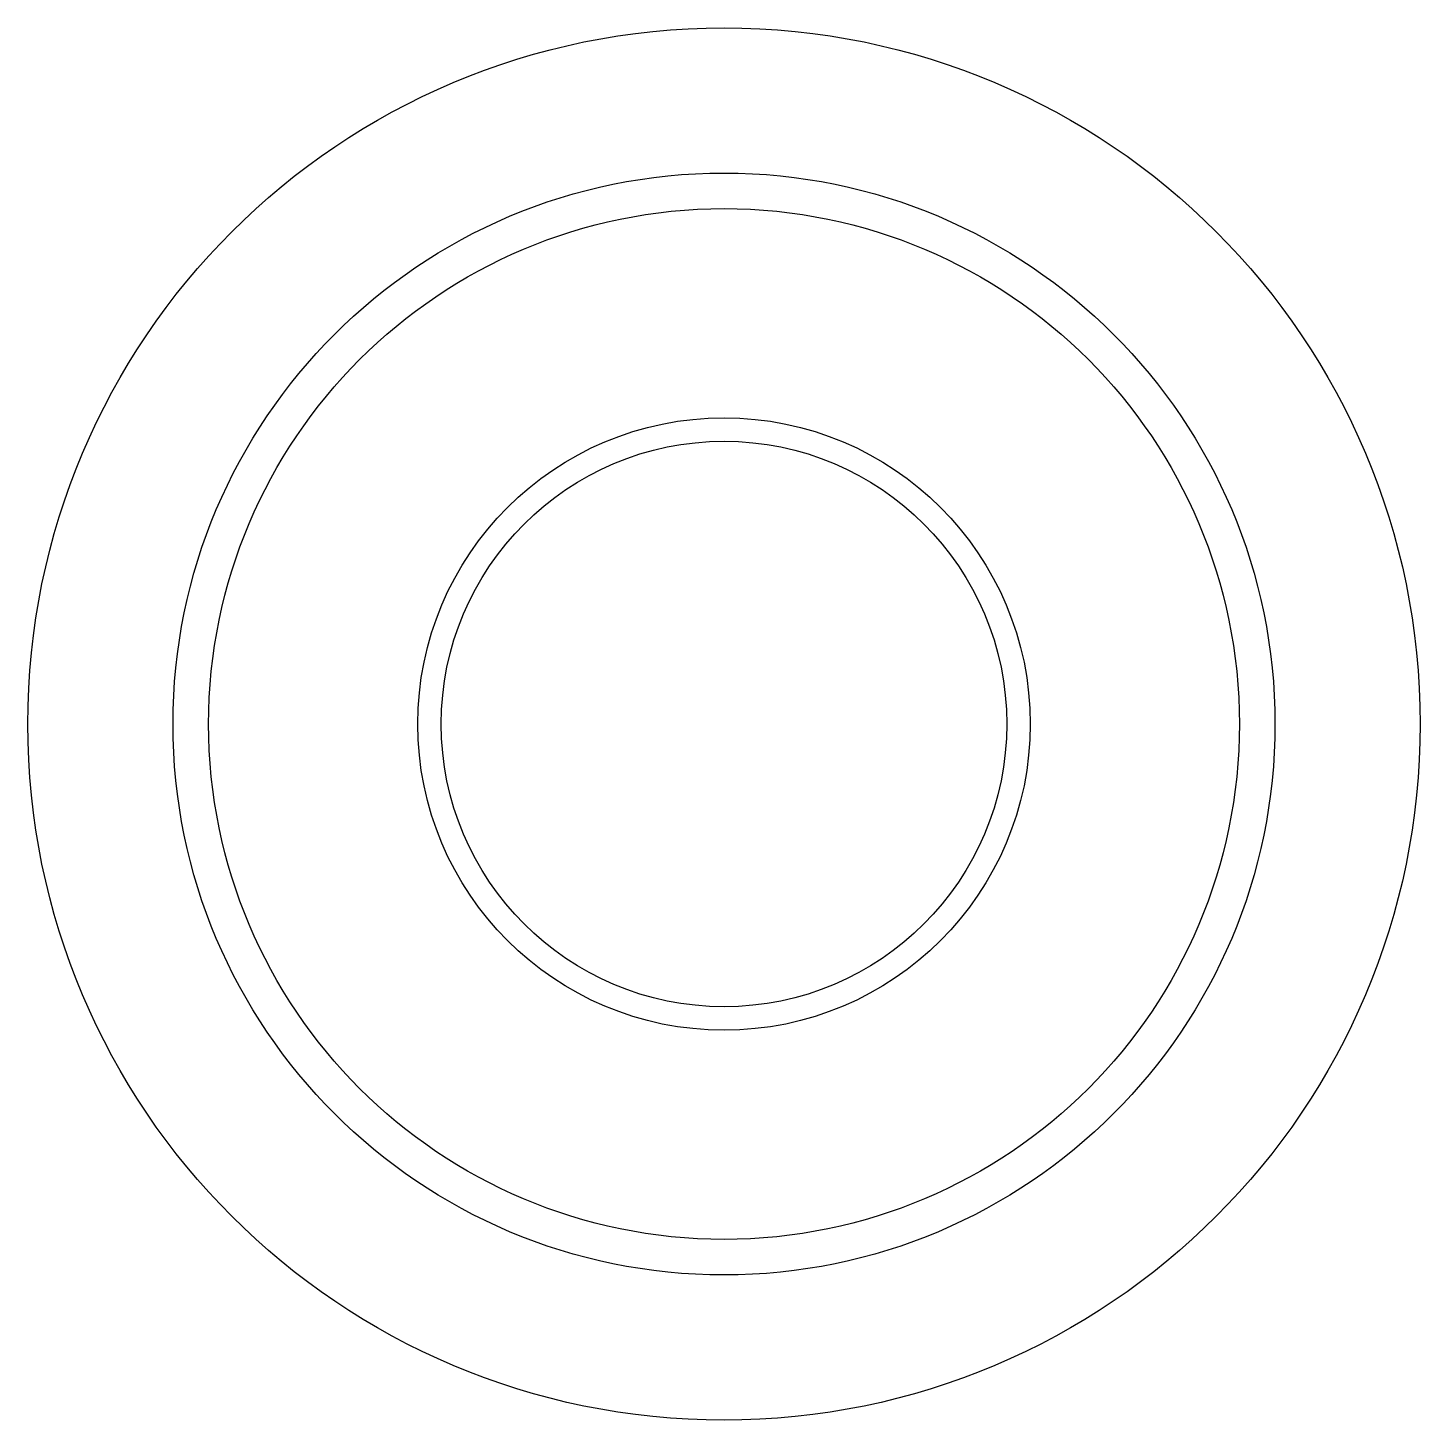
# Model space of a CAD drawing. Header units: millimetres. Extents: x -10148.45 to -10147.59, y -176.87 to -176.01.
import ezdxf

# ---------------------------------------------------------------- set-up
doc = ezdxf.new("R2010")
doc.units = ezdxf.units.MM
doc.layers.add('Tub_água_reservatórios', color=3, linetype='Continuous')

msp = doc.modelspace()

# ---------------------------------------------------------------- linework, layer by layer
at = {"layer": 'Tub_água_reservatórios'}
msp.add_circle((-10148.01959, -176.43999), 0.43, dxfattribs=at)
at = {"layer": 'Tub_água_reservatórios', "color": 1}
for radius in [0.34033, 0.31832, 0.18915, 0.17466]:
    msp.add_circle((-10148.01959, -176.43999), radius, dxfattribs=at)

doc.saveas('drawing.dxf')
